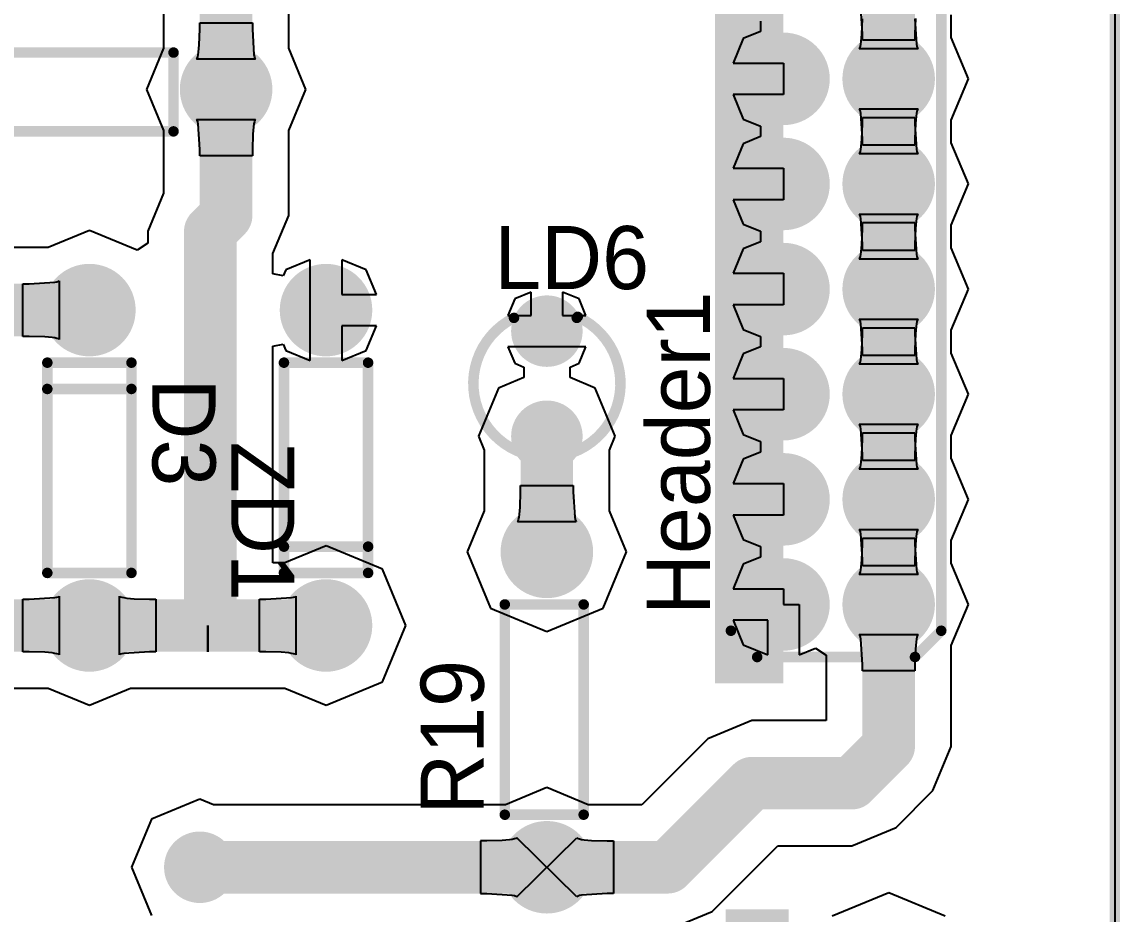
# Model space of a CAD drawing. Extents: x 0.99 to 6.92, y 0.99 to 4.95.
# Drawn here: x 5.871 to 6.915, y 3.345 to 4.194 of the extents above; entities that cross this region are included whole.
import ezdxf

# ---------------------------------------------------------------- set-up
doc = ezdxf.new("R2010")
doc.units = 0
doc.header["$MEASUREMENT"] = 0
for name, color, linetype in [('BOTTOMLAYER', 5, 'CONTINUOUS'), ('BOTTOMSOLDER', 6, 'CONTINUOUS'), ('MECHANICAL1', 6, 'CONTINUOUS'), ('MULTILAYER', 9, 'CONTINUOUS'), ('PADHOLELAYER', 156, 'CONTINUOUS'), ('TOPLAYER', 1, 'CONTINUOUS'), ('TOPOVERLAY', 2, 'CONTINUOUS'), ('TOPSOLDER', 216, 'CONTINUOUS')]:
    doc.layers.add(name, color=color, linetype=linetype)

msp = doc.modelspace()

# ---------------------------------------------------------------- linework, layer by layer
at = {"layer": 'BOTTOMLAYER'}
for p, q in [((6.91, 4.945), (6.91, 1)), ((6.0055, 4.3289), (6.0055, 4.1692)), ((6.1245, 4.1692), (6.1245, 4.2955)), ((6.67, 4.1828), (6.6685, 4.2071)), ((6.7205, 4.1975), (6.72, 4.1828)), ((6.7545, 4.1792), (6.7545, 4.2008)), ((6.0395, 4.1725), (6.04, 4.1872)), ((6.04, 4.1932), (6.09, 4.1932)), ((6.04, 4.1872), (6.04, 4.1932)), ((6.09, 4.1932), (6.09, 4.1872)), ((6.09, 4.1872), (6.0915, 4.1629)), ((6.573, 4.195), (6.573, 4.185)), ((6.6695, 4.1825), (6.67, 4.1972)), ((6.72, 4.1972), (6.7215, 4.1729)), ((6.5567, 4.1783), (6.5471, 4.155)), ((6.573, 4.185), (6.5567, 4.1783)), ((6.6689, 4.1755), (6.6695, 4.1825)), ((6.67, 4.1768), (6.67, 4.1828)), ((6.72, 4.1768), (6.67, 4.1768)), ((6.72, 4.1828), (6.72, 4.1768)), ((6.7708, 4.14), (6.7545, 4.1792)), ((6.0055, 4.1692), (5.9892, 4.13)), ((6.0389, 4.1655), (6.0395, 4.1725)), ((6.1408, 4.13), (6.1245, 4.1692)), ((6.667, 4.1686), (6.6676, 4.1694)), ((6.723, 4.1686), (6.667, 4.1686)), ((6.6676, 4.1694), (6.6681, 4.1709)), ((6.6681, 4.1709), (6.6685, 4.1729)), ((6.6685, 4.1729), (6.6689, 4.1755)), ((6.7215, 4.1729), (6.7219, 4.1709)), ((6.7219, 4.1709), (6.7224, 4.1694)), ((6.7224, 4.1694), (6.723, 4.1686)), ((6.037, 4.1586), (6.0376, 4.1594)), ((6.093, 4.1586), (6.037, 4.1586)), ((6.0376, 4.1594), (6.0381, 4.1609)), ((6.0381, 4.1609), (6.0385, 4.1629)), ((6.0385, 4.1629), (6.0389, 4.1655)), ((6.0915, 4.1629), (6.0919, 4.1609)), ((6.0919, 4.1609), (6.0924, 4.1594)), ((6.0924, 4.1594), (6.093, 4.1586)), ((6.5471, 4.155), (6.595, 4.155)), ((6.595, 4.155), (6.595, 4.125)), ((6.7545, 4.1008), (6.7708, 4.14)), ((5.9892, 4.13), (6.0055, 4.0908)), ((6.1245, 4.0908), (6.1408, 4.13)), ((6.595, 4.125), (6.5471, 4.125)), ((6.5471, 4.125), (6.5567, 4.1017)), ((6.6676, 4.1106), (6.667, 4.1114)), ((6.667, 4.1114), (6.723, 4.1114)), ((6.6681, 4.1091), (6.6676, 4.1106)), ((6.6685, 4.1071), (6.6681, 4.1091)), ((6.67, 4.0828), (6.6685, 4.1071)), ((6.7211, 4.1045), (6.7205, 4.0975)), ((6.7215, 4.1071), (6.7211, 4.1045)), ((6.7219, 4.1091), (6.7215, 4.1071)), ((6.7224, 4.1106), (6.7219, 4.1091)), ((6.723, 4.1114), (6.7224, 4.1106)), ((6.0376, 4.1006), (6.037, 4.1014)), ((6.037, 4.1014), (6.093, 4.1014)), ((6.0381, 4.0991), (6.0376, 4.1006)), ((6.0385, 4.0971), (6.0381, 4.0991)), ((6.04, 4.0728), (6.0385, 4.0971)), ((6.0911, 4.0945), (6.0905, 4.0875)), ((6.0915, 4.0971), (6.0911, 4.0945)), ((6.0919, 4.0991), (6.0915, 4.0971)), ((6.0924, 4.1006), (6.0919, 4.0991)), ((6.093, 4.1014), (6.0924, 4.1006)), ((6.5567, 4.1017), (6.573, 4.095)), ((6.573, 4.095), (6.573, 4.085)), ((6.6695, 4.0825), (6.67, 4.0972)), ((6.67, 4.1032), (6.72, 4.1032)), ((6.67, 4.0972), (6.67, 4.1032)), ((6.72, 4.1032), (6.72, 4.0972)), ((6.7205, 4.0975), (6.72, 4.0828)), ((6.72, 4.0972), (6.7215, 4.0729)), ((6.7545, 4.0792), (6.7545, 4.1008)), ((6.0055, 4.0908), (6.0055, 4.0312)), ((6.0905, 4.0875), (6.09, 4.0728)), ((6.1245, 4.01), (6.1245, 4.0908)), ((6.573, 4.085), (6.5567, 4.0783)), ((6.67, 4.0768), (6.67, 4.0828)), ((6.72, 4.0828), (6.72, 4.0768)), ((6.04, 4.0668), (6.04, 4.0728)), ((6.09, 4.0728), (6.09, 4.0668)), ((6.5567, 4.0783), (6.5471, 4.055)), ((6.6681, 4.0709), (6.6685, 4.0729)), ((6.6685, 4.0729), (6.6689, 4.0755)), ((6.6689, 4.0755), (6.6695, 4.0825)), ((6.72, 4.0768), (6.67, 4.0768)), ((6.7215, 4.0729), (6.7219, 4.0709)), ((6.7708, 4.04), (6.7545, 4.0792)), ((6.09, 4.0668), (6.04, 4.0668)), ((6.667, 4.0686), (6.6676, 4.0694)), ((6.723, 4.0686), (6.667, 4.0686)), ((6.6676, 4.0694), (6.6681, 4.0709)), ((6.7219, 4.0709), (6.7224, 4.0694)), ((6.7224, 4.0694), (6.723, 4.0686)), ((6.5471, 4.055), (6.595, 4.055)), ((6.595, 4.055), (6.595, 4.025)), ((6.0055, 4.0312), (5.9905, 3.995)), ((6.7545, 4.0008), (6.7708, 4.04)), ((6.595, 4.025), (6.5471, 4.025)), ((6.5471, 4.025), (6.5567, 4.0017)), ((6.1095, 3.9738), (6.1245, 4.01)), ((6.6676, 4.0106), (6.667, 4.0114)), ((6.667, 4.0114), (6.723, 4.0114)), ((6.6681, 4.0091), (6.6676, 4.0106)), ((6.7224, 4.0106), (6.7219, 4.0091)), ((6.723, 4.0114), (6.7224, 4.0106)), ((6.5567, 4.0017), (6.573, 3.995)), ((6.6685, 4.0071), (6.6681, 4.0091)), ((6.67, 3.9828), (6.6685, 4.0071)), ((6.67, 4.0032), (6.72, 4.0032)), ((6.67, 3.9972), (6.67, 4.0032)), ((6.72, 4.0032), (6.72, 3.9972)), ((6.7211, 4.0045), (6.7205, 3.9975)), ((6.7215, 4.0071), (6.7211, 4.0045)), ((6.7219, 4.0091), (6.7215, 4.0071)), ((6.7545, 3.9792), (6.7545, 4.0008)), ((5.935, 3.9958), (5.8958, 3.9795)), ((5.9805, 3.9769), (5.935, 3.9958)), ((5.9905, 3.995), (5.9905, 3.9836)), ((6.573, 3.995), (6.573, 3.985)), ((6.6695, 3.9825), (6.67, 3.9972)), ((6.7205, 3.9975), (6.72, 3.9828)), ((6.72, 3.9972), (6.7215, 3.9729)), ((5.8958, 3.9795), (5.8345, 3.9795)), ((5.9905, 3.9836), (5.9805, 3.9769)), ((6.5567, 3.9783), (6.5471, 3.955)), ((6.573, 3.985), (6.5567, 3.9783)), ((6.6689, 3.9755), (6.6695, 3.9825)), ((6.67, 3.9768), (6.67, 3.9828)), ((6.72, 3.9828), (6.72, 3.9768)), ((6.7708, 3.94), (6.7545, 3.9792)), ((6.1095, 3.9544), (6.1095, 3.9738)), ((6.145, 3.9679), (6.1217, 3.9583)), ((6.145, 3.92), (6.145, 3.9679)), ((6.1983, 3.9583), (6.175, 3.9679)), ((6.175, 3.9679), (6.175, 3.935)), ((6.667, 3.9686), (6.6676, 3.9694)), ((6.723, 3.9686), (6.667, 3.9686)), ((6.6676, 3.9694), (6.6681, 3.9709)), ((6.6681, 3.9709), (6.6685, 3.9729)), ((6.6685, 3.9729), (6.6689, 3.9755)), ((6.72, 3.9768), (6.67, 3.9768)), ((6.7215, 3.9729), (6.7219, 3.9709)), ((6.7219, 3.9709), (6.7224, 3.9694)), ((6.7224, 3.9694), (6.723, 3.9686)), ((6.1217, 3.9583), (6.1193, 3.9525)), ((6.2079, 3.935), (6.1983, 3.9583)), ((5.9021, 3.9465), (5.9041, 3.9469)), ((5.9041, 3.9469), (5.9056, 3.9474)), ((5.9056, 3.9474), (5.9064, 3.948)), ((5.9064, 3.948), (5.9064, 3.892)), ((6.1193, 3.9525), (6.1095, 3.9544)), ((6.5471, 3.955), (6.595, 3.955)), ((6.595, 3.955), (6.595, 3.925)), ((5.8718, 3.895), (5.8718, 3.945)), ((5.8718, 3.945), (5.8778, 3.945)), ((5.8778, 3.945), (5.9021, 3.9465)), ((6.355, 3.9371), (6.3394, 3.9306)), ((6.355, 3.915), (6.355, 3.9371)), ((6.4006, 3.9306), (6.385, 3.9371)), ((6.385, 3.9371), (6.385, 3.915)), ((6.7545, 3.9008), (6.7708, 3.94)), ((6.175, 3.935), (6.2079, 3.935)), ((6.3394, 3.9306), (6.3329, 3.915)), ((6.4071, 3.915), (6.4006, 3.9306)), ((6.145, 3.8721), (6.145, 3.92)), ((6.595, 3.925), (6.5471, 3.925)), ((6.5471, 3.925), (6.5567, 3.9017)), ((6.2079, 3.905), (6.175, 3.905)), ((6.175, 3.905), (6.175, 3.8721)), ((6.1983, 3.8817), (6.2079, 3.905)), ((6.3329, 3.915), (6.355, 3.915)), ((6.385, 3.915), (6.4071, 3.915)), ((6.6676, 3.9106), (6.667, 3.9114)), ((6.667, 3.9114), (6.723, 3.9114)), ((6.6681, 3.9091), (6.6676, 3.9106)), ((6.6685, 3.9071), (6.6681, 3.9091)), ((6.67, 3.8828), (6.6685, 3.9071)), ((6.7215, 3.9071), (6.7211, 3.9045)), ((6.7219, 3.9091), (6.7215, 3.9071)), ((6.7224, 3.9106), (6.7219, 3.9091)), ((6.723, 3.9114), (6.7224, 3.9106)), ((5.8778, 3.895), (5.8718, 3.895)), ((5.8925, 3.8945), (5.8778, 3.895)), ((6.5567, 3.9017), (6.573, 3.895)), ((6.573, 3.895), (6.573, 3.885)), ((6.6695, 3.8825), (6.67, 3.8972)), ((6.67, 3.9032), (6.72, 3.9032)), ((6.67, 3.8972), (6.67, 3.9032)), ((6.72, 3.9032), (6.72, 3.8972)), ((6.7205, 3.8975), (6.72, 3.8828)), ((6.72, 3.8972), (6.7215, 3.8729)), ((6.7211, 3.9045), (6.7205, 3.8975)), ((6.7545, 3.8792), (6.7545, 3.9008)), ((5.8995, 3.8939), (5.8925, 3.8945)), ((5.9021, 3.8935), (5.8995, 3.8939)), ((5.9041, 3.8931), (5.9021, 3.8935)), ((5.9056, 3.8926), (5.9041, 3.8931)), ((5.9064, 3.892), (5.9056, 3.8926)), ((6.1095, 3.8856), (6.1193, 3.8875)), ((6.1095, 3.6795), (6.1095, 3.8856)), ((6.1193, 3.8875), (6.1217, 3.8817)), ((6.4071, 3.885), (6.3329, 3.885)), ((6.3329, 3.885), (6.3394, 3.8694)), ((6.4006, 3.8694), (6.4071, 3.885)), ((6.573, 3.885), (6.5567, 3.8783)), ((6.1217, 3.8817), (6.145, 3.8721)), ((6.175, 3.8721), (6.1983, 3.8817)), ((6.5567, 3.8783), (6.5471, 3.855)), ((6.6685, 3.8729), (6.6689, 3.8755)), ((6.6689, 3.8755), (6.6695, 3.8825)), ((6.67, 3.8768), (6.67, 3.8828)), ((6.72, 3.8768), (6.67, 3.8768)), ((6.72, 3.8828), (6.72, 3.8768)), ((6.7708, 3.84), (6.7545, 3.8792)), ((6.3394, 3.8694), (6.348, 3.8658)), ((6.348, 3.8658), (6.348, 3.8558)), ((6.392, 3.8658), (6.4006, 3.8694)), ((6.392, 3.8558), (6.392, 3.8658)), ((6.667, 3.8686), (6.6676, 3.8694)), ((6.723, 3.8686), (6.667, 3.8686)), ((6.6676, 3.8694), (6.6681, 3.8709)), ((6.6681, 3.8709), (6.6685, 3.8729)), ((6.7215, 3.8729), (6.7219, 3.8709)), ((6.7219, 3.8709), (6.7224, 3.8694)), ((6.7224, 3.8694), (6.723, 3.8686)), ((6.348, 3.8558), (6.3241, 3.8459)), ((6.4159, 3.8459), (6.392, 3.8558)), ((6.5471, 3.855), (6.595, 3.855)), ((6.595, 3.855), (6.595, 3.825)), ((6.3241, 3.8459), (6.3051, 3.8)), ((6.4349, 3.8), (6.4159, 3.8459)), ((6.7545, 3.8008), (6.7708, 3.84)), ((6.595, 3.825), (6.5471, 3.825)), ((6.5471, 3.825), (6.5567, 3.8017)), ((6.6676, 3.8106), (6.667, 3.8114)), ((6.667, 3.8114), (6.723, 3.8114)), ((6.723, 3.8114), (6.7224, 3.8106)), ((6.5567, 3.8017), (6.573, 3.795)), ((6.6681, 3.8091), (6.6676, 3.8106)), ((6.6685, 3.8071), (6.6681, 3.8091)), ((6.67, 3.7828), (6.6685, 3.8071)), ((6.67, 3.8032), (6.72, 3.8032)), ((6.67, 3.7972), (6.67, 3.8032)), ((6.72, 3.8032), (6.72, 3.7972)), ((6.7211, 3.8045), (6.7205, 3.7975)), ((6.7215, 3.8071), (6.7211, 3.8045)), ((6.7219, 3.8091), (6.7215, 3.8071)), ((6.7224, 3.8106), (6.7219, 3.8091)), ((6.7545, 3.7792), (6.7545, 3.8008)), ((6.3051, 3.8), (6.3105, 3.7869)), ((6.4295, 3.7869), (6.4349, 3.8)), ((6.573, 3.795), (6.573, 3.785)), ((6.6695, 3.7825), (6.67, 3.7972)), ((6.7205, 3.7975), (6.72, 3.7828)), ((6.72, 3.7972), (6.7215, 3.7729)), ((6.3105, 3.7869), (6.3105, 3.7292)), ((6.4295, 3.7292), (6.4295, 3.7869)), ((6.573, 3.785), (6.5567, 3.7783)), ((6.6689, 3.7755), (6.6695, 3.7825)), ((6.67, 3.7768), (6.67, 3.7828)), ((6.72, 3.7828), (6.72, 3.7768)), ((6.5567, 3.7783), (6.5471, 3.755)), ((6.667, 3.7686), (6.6676, 3.7694)), ((6.6676, 3.7694), (6.6681, 3.7709)), ((6.6681, 3.7709), (6.6685, 3.7729)), ((6.6685, 3.7729), (6.6689, 3.7755)), ((6.72, 3.7768), (6.67, 3.7768)), ((6.7215, 3.7729), (6.7219, 3.7709)), ((6.7219, 3.7709), (6.7224, 3.7694)), ((6.7224, 3.7694), (6.723, 3.7686)), ((6.7708, 3.74), (6.7545, 3.7792)), ((6.723, 3.7686), (6.667, 3.7686)), ((6.345, 3.7532), (6.395, 3.7532)), ((6.345, 3.7472), (6.345, 3.7532)), ((6.395, 3.7532), (6.395, 3.7472)), ((6.5471, 3.755), (6.595, 3.755)), ((6.595, 3.755), (6.595, 3.725)), ((6.3445, 3.7325), (6.345, 3.7472)), ((6.395, 3.7472), (6.3965, 3.7229)), ((6.7545, 3.7008), (6.7708, 3.74)), ((6.3105, 3.7292), (6.2942, 3.69)), ((6.3439, 3.7255), (6.3445, 3.7325)), ((6.4458, 3.69), (6.4295, 3.7292)), ((6.342, 3.7186), (6.3426, 3.7194)), ((6.398, 3.7186), (6.342, 3.7186)), ((6.3426, 3.7194), (6.3431, 3.7209)), ((6.3431, 3.7209), (6.3435, 3.7229)), ((6.3435, 3.7229), (6.3439, 3.7255)), ((6.3965, 3.7229), (6.3969, 3.7209)), ((6.3969, 3.7209), (6.3974, 3.7194)), ((6.3974, 3.7194), (6.398, 3.7186)), ((6.595, 3.725), (6.5471, 3.725)), ((6.5471, 3.725), (6.5567, 3.7017)), ((6.6676, 3.7106), (6.667, 3.7114)), ((6.667, 3.7114), (6.723, 3.7114)), ((6.6681, 3.7091), (6.6676, 3.7106)), ((6.6685, 3.7071), (6.6681, 3.7091)), ((6.67, 3.6828), (6.6685, 3.7071)), ((6.7215, 3.7071), (6.7211, 3.7045)), ((6.7219, 3.7091), (6.7215, 3.7071)), ((6.7224, 3.7106), (6.7219, 3.7091)), ((6.723, 3.7114), (6.7224, 3.7106)), ((6.5567, 3.7017), (6.573, 3.695)), ((6.6695, 3.6825), (6.67, 3.6972)), ((6.67, 3.7032), (6.72, 3.7032)), ((6.67, 3.6972), (6.67, 3.7032)), ((6.72, 3.7032), (6.72, 3.6972)), ((6.7205, 3.6975), (6.72, 3.6828)), ((6.72, 3.6972), (6.7215, 3.6729)), ((6.7211, 3.7045), (6.7205, 3.6975)), ((6.7545, 3.6792), (6.7545, 3.7008)), ((6.16, 3.6958), (6.1208, 3.6795)), ((6.2136, 3.6736), (6.16, 3.6958)), ((6.2942, 3.69), (6.3164, 3.6364)), ((6.4236, 3.6364), (6.4458, 3.69)), ((6.573, 3.695), (6.573, 3.685)), ((6.1208, 3.6795), (6.1095, 3.6795)), ((6.5567, 3.6783), (6.5471, 3.655)), ((6.573, 3.685), (6.5567, 3.6783)), ((6.6685, 3.6729), (6.6689, 3.6755)), ((6.6689, 3.6755), (6.6695, 3.6825)), ((6.67, 3.6768), (6.67, 3.6828)), ((6.72, 3.6768), (6.67, 3.6768)), ((6.72, 3.6828), (6.72, 3.6768)), ((6.7708, 3.64), (6.7545, 3.6792)), ((6.2358, 3.62), (6.2136, 3.6736)), ((6.667, 3.6686), (6.6676, 3.6694)), ((6.723, 3.6686), (6.667, 3.6686)), ((6.6676, 3.6694), (6.6681, 3.6709)), ((6.6681, 3.6709), (6.6685, 3.6729)), ((6.7215, 3.6729), (6.7219, 3.6709)), ((6.7219, 3.6709), (6.7224, 3.6694)), ((6.7224, 3.6694), (6.723, 3.6686)), ((6.5471, 3.655), (6.595, 3.655)), ((6.595, 3.655), (6.595, 3.64)), ((5.8718, 3.595), (5.8718, 3.645)), ((5.8718, 3.645), (5.8778, 3.645)), ((5.8778, 3.645), (5.9021, 3.6465)), ((5.9021, 3.6465), (5.9041, 3.6469)), ((5.9041, 3.6469), (5.9056, 3.6474)), ((5.9056, 3.6474), (5.9064, 3.648)), ((5.9064, 3.648), (5.9064, 3.592)), ((5.9636, 3.592), (5.9636, 3.648)), ((5.9636, 3.648), (5.9644, 3.6474)), ((5.9644, 3.6474), (5.9659, 3.6469)), ((5.9659, 3.6469), (5.9679, 3.6465)), ((5.9679, 3.6465), (5.9705, 3.6461)), ((5.9705, 3.6461), (5.9775, 3.6455)), ((5.9775, 3.6455), (5.9922, 3.645)), ((5.9922, 3.645), (5.9982, 3.645)), ((5.9982, 3.645), (5.9982, 3.595)), ((6.0968, 3.595), (6.0968, 3.645)), ((6.0968, 3.645), (6.1028, 3.645)), ((6.1028, 3.645), (6.1271, 3.6465)), ((6.1271, 3.6465), (6.1291, 3.6469)), ((6.1291, 3.6469), (6.1306, 3.6474)), ((6.1306, 3.6474), (6.1314, 3.648)), ((6.1314, 3.648), (6.1314, 3.592)), ((6.3164, 3.6364), (6.37, 3.6142)), ((6.37, 3.6142), (6.4236, 3.6364)), ((6.595, 3.64), (6.61, 3.64)), ((6.61, 3.64), (6.61, 3.5921)), ((6.7545, 3.6008), (6.7708, 3.64)), ((6.58, 3.625), (6.5471, 3.625)), ((6.5471, 3.625), (6.5567, 3.6017)), ((6.58, 3.5921), (6.58, 3.625)), ((6.0475, 3.595), (6.0475, 3.62)), ((6.0475, 3.62), (6.0475, 3.62)), ((6.0475, 3.62), (6.0475, 3.595)), ((6.2136, 3.5664), (6.2358, 3.62)), ((6.6676, 3.6106), (6.667, 3.6114)), ((6.667, 3.6114), (6.723, 3.6114)), ((6.6681, 3.6091), (6.6676, 3.6106)), ((6.6685, 3.6071), (6.6681, 3.6091)), ((6.67, 3.5828), (6.6685, 3.6071)), ((6.7211, 3.6045), (6.7205, 3.5975)), ((6.7215, 3.6071), (6.7211, 3.6045)), ((6.7219, 3.6091), (6.7215, 3.6071)), ((6.7224, 3.6106), (6.7219, 3.6091)), ((6.723, 3.6114), (6.7224, 3.6106)), ((5.8778, 3.595), (5.8718, 3.595)), ((5.8925, 3.5945), (5.8778, 3.595)), ((5.8995, 3.5939), (5.8925, 3.5945)), ((5.9021, 3.5935), (5.8995, 3.5939)), ((5.9041, 3.5931), (5.9021, 3.5935)), ((5.9056, 3.5926), (5.9041, 3.5931)), ((5.9064, 3.592), (5.9056, 3.5926)), ((5.9644, 3.5926), (5.9636, 3.592)), ((5.9659, 3.5931), (5.9644, 3.5926)), ((5.9679, 3.5935), (5.9659, 3.5931)), ((5.9922, 3.595), (5.9679, 3.5935)), ((5.9982, 3.595), (5.9922, 3.595)), ((6.0475, 3.595), (6.0475, 3.595)), ((6.0475, 3.595), (6.0475, 3.595)), ((6.0475, 3.595), (6.0475, 3.595)), ((6.0475, 3.595), (6.0475, 3.595)), ((6.0475, 3.595), (6.0475, 3.595)), ((6.0475, 3.595), (6.0475, 3.595)), ((6.0475, 3.595), (6.0475, 3.595)), ((6.0475, 3.595), (6.0475, 3.595)), ((6.0475, 3.595), (6.0475, 3.595)), ((6.0475, 3.595), (6.0475, 3.595)), ((6.1028, 3.595), (6.0968, 3.595)), ((6.1175, 3.5945), (6.1028, 3.595)), ((6.1245, 3.5939), (6.1175, 3.5945)), ((6.1271, 3.5935), (6.1245, 3.5939)), ((6.1291, 3.5931), (6.1271, 3.5935)), ((6.1306, 3.5926), (6.1291, 3.5931)), ((6.1314, 3.592), (6.1306, 3.5926)), ((6.5567, 3.6017), (6.58, 3.5921)), ((6.61, 3.5921), (6.6255, 3.5985)), ((6.6255, 3.5985), (6.6355, 3.5918)), ((6.6355, 3.5918), (6.6355, 3.5297)), ((6.7205, 3.5975), (6.72, 3.5828)), ((6.7545, 3.505), (6.7545, 3.6008)), ((6.67, 3.5768), (6.67, 3.5828)), ((6.72, 3.5828), (6.72, 3.5768)), ((6.72, 3.5768), (6.67, 3.5768)), ((5.845, 3.5605), (5.8958, 3.5605)), ((5.8958, 3.5605), (5.935, 3.5442)), ((5.935, 3.5442), (5.9742, 3.5605)), ((5.9742, 3.5605), (6.1208, 3.5605)), ((6.1208, 3.5605), (6.16, 3.5442)), ((6.16, 3.5442), (6.2136, 3.5664)), ((6.565, 3.5295), (6.5229, 3.5121)), ((6.6353, 3.5295), (6.565, 3.5295)), ((6.6355, 3.5297), (6.6353, 3.5295)), ((6.5229, 3.5121), (6.4603, 3.4495)), ((6.7371, 3.4629), (6.7545, 3.505)), ((6.37, 3.4658), (6.3308, 3.4495)), ((6.4092, 3.4495), (6.37, 3.4658)), ((6.7021, 3.4279), (6.7371, 3.4629)), ((6.04, 3.4549), (5.9941, 3.4359)), ((6.0531, 3.4495), (6.04, 3.4549)), ((6.3308, 3.4495), (6.0531, 3.4495)), ((6.4603, 3.4495), (6.4092, 3.4495)), ((5.9941, 3.4359), (5.9751, 3.39)), ((6.66, 3.4105), (6.7021, 3.4279)), ((6.3128, 3.415), (6.3068, 3.415)), ((6.3068, 3.415), (6.3068, 3.365)), ((6.3275, 3.4155), (6.3128, 3.415)), ((6.3345, 3.4161), (6.3275, 3.4155)), ((6.3371, 3.4165), (6.3345, 3.4161)), ((6.3391, 3.4169), (6.3371, 3.4165)), ((6.3406, 3.4174), (6.3391, 3.4169)), ((6.3414, 3.418), (6.3406, 3.4174)), ((6.3986, 3.362), (6.3414, 3.418)), ((6.3414, 3.362), (6.3986, 3.418)), ((6.3986, 3.418), (6.3994, 3.4174)), ((6.3994, 3.4174), (6.4009, 3.4169)), ((6.4009, 3.4169), (6.4029, 3.4165)), ((6.4029, 3.4165), (6.4055, 3.4161)), ((6.4055, 3.4161), (6.4125, 3.4155)), ((6.4125, 3.4155), (6.4272, 3.415)), ((6.4272, 3.415), (6.4332, 3.415)), ((6.4332, 3.415), (6.4332, 3.365)), ((6.5271, 3.3479), (6.5897, 3.4105)), ((6.5897, 3.4105), (6.66, 3.4105)), ((5.9751, 3.39), (5.9941, 3.3441)), ((6.3068, 3.365), (6.3128, 3.365)), ((6.3128, 3.365), (6.3371, 3.3635)), ((6.3371, 3.3635), (6.3391, 3.3631)), ((6.3391, 3.3631), (6.3406, 3.3626)), ((6.3406, 3.3626), (6.3414, 3.362)), ((6.3994, 3.3626), (6.3986, 3.362)), ((6.4009, 3.3631), (6.3994, 3.3626)), ((6.4029, 3.3635), (6.4009, 3.3631)), ((6.4272, 3.365), (6.4029, 3.3635)), ((6.4332, 3.365), (6.4272, 3.365)), ((6.695, 3.3658), (6.6414, 3.3436)), ((6.7486, 3.3436), (6.695, 3.3658)), ((6.485, 3.3305), (6.5271, 3.3479))]:
    msp.add_line(p, q, dxfattribs=at)
at = {"layer": 'BOTTOMLAYER', "const_width": 0.05}
for points in [[(6.065, 4.13), (6.065, 4.355)], [(6.695, 4.14), (6.695, 4.24)], [(6.695, 4.04), (6.695, 4.14)], [(6.065, 4.01), (6.065, 4.13)], [(6.695, 3.94), (6.695, 4.04)], [(6.05, 3.995), (6.065, 4.01)], [(6.05, 3.6225), (6.05, 3.995)], [(6.695, 3.84), (6.695, 3.94)], [(5.765, 3.92), (5.935, 3.92)], [(6.695, 3.74), (6.695, 3.84)], [(6.37, 3.69), (6.37, 3.8)], [(6.695, 3.64), (6.695, 3.74)], [(6.695, 3.505), (6.695, 3.64)], [(5.845, 3.62), (5.935, 3.62)], [(5.935, 3.62), (6.0475, 3.62)], [(6.0475, 3.62), (6.05, 3.6225)], [(6.0475, 3.62), (6.16, 3.62)], [(6.66, 3.47), (6.695, 3.505)], [(6.485, 3.39), (6.565, 3.47)], [(6.565, 3.47), (6.66, 3.47)], [(6.04, 3.39), (6.485, 3.39)]]:
    msp.add_lwpolyline(points, dxfattribs=at)
at = {"layer": 'BOTTOMLAYER'}
for points, const_width in [([(6.575, 4.14, 1), (6.615, 4.14, 1)], 0.04), ([(6.675, 4.14, 1), (6.715, 4.14, 1)], 0.04), ([(6.045, 4.13, 1), (6.085, 4.13, 1)], 0.04), ([(6.6825, 4.14, 1), (6.7075, 4.14, 1)], 0.025), ([(6.6825, 4.14, 1), (6.7075, 4.14, 1)], 0.025), ([(6.0525, 4.13, 1), (6.0775, 4.13, 1)], 0.025), ([(6.0525, 4.13, 1), (6.0775, 4.13, 1)], 0.025), ([(6.575, 4.04, 1), (6.615, 4.04, 1)], 0.04), ([(6.675, 4.04, 1), (6.715, 4.04, 1)], 0.04), ([(6.6825, 4.04, 1), (6.7075, 4.04, 1)], 0.025), ([(6.6825, 4.04, 1), (6.7075, 4.04, 1)], 0.025), ([(6.0525, 4.01, 1), (6.0775, 4.01, 1)], 0.025), ([(6.0525, 4.01, 1), (6.0775, 4.01, 1)], 0.025), ([(6.0375, 3.995, 1), (6.0625, 3.995, 1)], 0.025), ([(6.0375, 3.995, 1), (6.0625, 3.995, 1)], 0.025), ([(6.575, 3.94, 1), (6.615, 3.94, 1)], 0.04), ([(6.675, 3.94, 1), (6.715, 3.94, 1)], 0.04), ([(5.915, 3.92, 1), (5.955, 3.92, 1)], 0.04), ([(6.14, 3.92, 1), (6.18, 3.92, 1)], 0.04), ([(6.6825, 3.94, 1), (6.7075, 3.94, 1)], 0.025), ([(6.6825, 3.94, 1), (6.7075, 3.94, 1)], 0.025), ([(5.9225, 3.92, 1), (5.9475, 3.92, 1)], 0.025), ([(6.355, 3.9, 1), (6.385, 3.9, 1)], 0.03), ([(6.575, 3.84, 1), (6.615, 3.84, 1)], 0.04), ([(6.675, 3.84, 1), (6.715, 3.84, 1)], 0.04), ([(6.6825, 3.84, 1), (6.7075, 3.84, 1)], 0.025), ([(6.6825, 3.84, 1), (6.7075, 3.84, 1)], 0.025), ([(6.355, 3.8, 1), (6.385, 3.8, 1)], 0.03), ([(6.3575, 3.8, 1), (6.3825, 3.8, 1)], 0.025), ([(6.575, 3.74, 1), (6.615, 3.74, 1)], 0.04), ([(6.675, 3.74, 1), (6.715, 3.74, 1)], 0.04), ([(6.6825, 3.74, 1), (6.7075, 3.74, 1)], 0.025), ([(6.6825, 3.74, 1), (6.7075, 3.74, 1)], 0.025), ([(6.35, 3.69, 1), (6.39, 3.69, 1)], 0.04), ([(6.3575, 3.69, 1), (6.3825, 3.69, 1)], 0.025), ([(6.575, 3.64, 1), (6.615, 3.64, 1)], 0.04), ([(6.675, 3.64, 1), (6.715, 3.64, 1)], 0.04), ([(6.6825, 3.64, 1), (6.7075, 3.64, 1)], 0.025), ([(6.6825, 3.64, 1), (6.7075, 3.64, 1)], 0.025), ([(5.915, 3.62, 1), (5.955, 3.62, 1)], 0.04), ([(6.14, 3.62, 1), (6.18, 3.62, 1)], 0.04), ([(5.9225, 3.62, 1), (5.9475, 3.62, 1)], 0.025), ([(5.9225, 3.62, 1), (5.9475, 3.62, 1)], 0.025), ([(6.035, 3.62, 1), (6.06, 3.62, 1)], 0.025), ([(6.035, 3.62, 1), (6.06, 3.62, 1)], 0.025), ([(6.035, 3.62, 1), (6.06, 3.62, 1)], 0.025), ([(6.0375, 3.6225, 1), (6.0625, 3.6225, 1)], 0.025), ([(6.0375, 3.6225, 1), (6.0625, 3.6225, 1)], 0.025), ([(6.1475, 3.62, 1), (6.1725, 3.62, 1)], 0.025), ([(6.6825, 3.505, 1), (6.7075, 3.505, 1)], 0.025), ([(6.6825, 3.505, 1), (6.7075, 3.505, 1)], 0.025), ([(6.5525, 3.47, 1), (6.5775, 3.47, 1)], 0.025), ([(6.5525, 3.47, 1), (6.5775, 3.47, 1)], 0.025), ([(6.6475, 3.47, 1), (6.6725, 3.47, 1)], 0.025), ([(6.6475, 3.47, 1), (6.6725, 3.47, 1)], 0.025), ([(6.35, 3.39, 1), (6.39, 3.39, 1)], 0.04), ([(6.025, 3.39, 1), (6.055, 3.39, 1)], 0.03), ([(6.0275, 3.39, 1), (6.0525, 3.39, 1)], 0.025), ([(6.4725, 3.39, 1), (6.4975, 3.39, 1)], 0.025), ([(6.4725, 3.39, 1), (6.4975, 3.39, 1)], 0.025)]:
    msp.add_lwpolyline(points, format="xyb", close=True, dxfattribs=dict(at, const_width=const_width))
for points in [[(6.53, 3.565), (6.595, 3.565), (6.53, 4.6), (6.595, 4.6)], [(6.54, 2.32), (6.6, 2.32), (6.54, 3.35), (6.6, 3.35)]]:
    msp.add_solid(points, dxfattribs=at)
at = {"layer": 'BOTTOMSOLDER'}
for points, const_width in [([(6.573, 4.14, 1), (6.617, 4.14, 1)], 0.044), ([(6.673, 4.14, 1), (6.717, 4.14, 1)], 0.044), ([(6.043, 4.13, 1), (6.087, 4.13, 1)], 0.044), ([(6.573, 4.04, 1), (6.617, 4.04, 1)], 0.044), ([(6.673, 4.04, 1), (6.717, 4.04, 1)], 0.044), ([(6.573, 3.94, 1), (6.617, 3.94, 1)], 0.044), ([(6.673, 3.94, 1), (6.717, 3.94, 1)], 0.044), ([(5.913, 3.92, 1), (5.957, 3.92, 1)], 0.044), ([(6.138, 3.92, 1), (6.182, 3.92, 1)], 0.044), ([(6.353, 3.9, 1), (6.387, 3.9, 1)], 0.034), ([(6.573, 3.84, 1), (6.617, 3.84, 1)], 0.044), ([(6.673, 3.84, 1), (6.717, 3.84, 1)], 0.044), ([(6.353, 3.8, 1), (6.387, 3.8, 1)], 0.034), ([(6.573, 3.74, 1), (6.617, 3.74, 1)], 0.044), ([(6.673, 3.74, 1), (6.717, 3.74, 1)], 0.044), ([(6.348, 3.69, 1), (6.392, 3.69, 1)], 0.044), ([(6.573, 3.64, 1), (6.617, 3.64, 1)], 0.044), ([(6.673, 3.64, 1), (6.717, 3.64, 1)], 0.044), ([(5.913, 3.62, 1), (5.957, 3.62, 1)], 0.044), ([(6.138, 3.62, 1), (6.182, 3.62, 1)], 0.044), ([(6.348, 3.39, 1), (6.392, 3.39, 1)], 0.044), ([(6.023, 3.39, 1), (6.057, 3.39, 1)], 0.034)]:
    msp.add_lwpolyline(points, format="xyb", close=True, dxfattribs=dict(at, const_width=const_width))
at = {"layer": 'MECHANICAL1', "const_width": 0.01}
msp.add_lwpolyline([(6.91, 1), (6.91, 4.945)], dxfattribs=at)
at = {"layer": 'MULTILAYER'}
for points, const_width in [([(6.575, 4.14, 1), (6.615, 4.14, 1)], 0.04), ([(6.675, 4.14, 1), (6.715, 4.14, 1)], 0.04), ([(6.045, 4.13, 1), (6.085, 4.13, 1)], 0.04), ([(6.575, 4.04, 1), (6.615, 4.04, 1)], 0.04), ([(6.675, 4.04, 1), (6.715, 4.04, 1)], 0.04), ([(6.575, 3.94, 1), (6.615, 3.94, 1)], 0.04), ([(6.675, 3.94, 1), (6.715, 3.94, 1)], 0.04), ([(5.915, 3.92, 1), (5.955, 3.92, 1)], 0.04), ([(6.14, 3.92, 1), (6.18, 3.92, 1)], 0.04), ([(6.355, 3.9, 1), (6.385, 3.9, 1)], 0.03), ([(6.575, 3.84, 1), (6.615, 3.84, 1)], 0.04), ([(6.675, 3.84, 1), (6.715, 3.84, 1)], 0.04), ([(6.355, 3.8, 1), (6.385, 3.8, 1)], 0.03), ([(6.575, 3.74, 1), (6.615, 3.74, 1)], 0.04), ([(6.675, 3.74, 1), (6.715, 3.74, 1)], 0.04), ([(6.35, 3.69, 1), (6.39, 3.69, 1)], 0.04), ([(6.575, 3.64, 1), (6.615, 3.64, 1)], 0.04), ([(6.675, 3.64, 1), (6.715, 3.64, 1)], 0.04), ([(5.915, 3.62, 1), (5.955, 3.62, 1)], 0.04), ([(6.14, 3.62, 1), (6.18, 3.62, 1)], 0.04), ([(6.35, 3.39, 1), (6.39, 3.39, 1)], 0.04), ([(6.025, 3.39, 1), (6.055, 3.39, 1)], 0.03)]:
    msp.add_lwpolyline(points, format="xyb", close=True, dxfattribs=dict(at, const_width=const_width))
at = {"layer": 'PADHOLELAYER'}
for points, const_width in [([(6.5898, 4.14, 1), (6.6002, 4.14, 1)], 0.0105), ([(6.6898, 4.14, 1), (6.7002, 4.14, 1)], 0.0105), ([(6.0598, 4.13, 1), (6.0702, 4.13, 1)], 0.0105), ([(6.5898, 4.04, 1), (6.6002, 4.04, 1)], 0.0105), ([(6.6898, 4.04, 1), (6.7002, 4.04, 1)], 0.0105), ([(6.5898, 3.94, 1), (6.6002, 3.94, 1)], 0.0105), ([(6.6898, 3.94, 1), (6.7002, 3.94, 1)], 0.0105), ([(5.9298, 3.92, 1), (5.9402, 3.92, 1)], 0.0105), ([(6.1547, 3.92, 1), (6.1653, 3.92, 1)], 0.0105), ([(6.3647, 3.9, 1), (6.3753, 3.9, 1)], 0.0105), ([(6.5898, 3.84, 1), (6.6002, 3.84, 1)], 0.0105), ([(6.6898, 3.84, 1), (6.7002, 3.84, 1)], 0.0105), ([(6.3647, 3.8, 1), (6.3753, 3.8, 1)], 0.0105), ([(6.5898, 3.74, 1), (6.6002, 3.74, 1)], 0.0105), ([(6.6898, 3.74, 1), (6.7002, 3.74, 1)], 0.0105), ([(6.3647, 3.69, 1), (6.3753, 3.69, 1)], 0.0105), ([(6.5898, 3.64, 1), (6.6002, 3.64, 1)], 0.0105), ([(6.6898, 3.64, 1), (6.7002, 3.64, 1)], 0.0105), ([(5.9298, 3.62, 1), (5.9402, 3.62, 1)], 0.0105), ([(6.1547, 3.62, 1), (6.1653, 3.62, 1)], 0.0105), ([(6.0325, 3.39, 1), (6.0475, 3.39, 1)], 0.015), ([(6.3647, 3.39, 1), (6.3753, 3.39, 1)], 0.0105)]:
    msp.add_lwpolyline(points, format="xyb", close=True, dxfattribs=dict(at, const_width=const_width))
at = {"layer": 'TOPLAYER'}
for points, const_width in [([(6.575, 4.14, 1), (6.615, 4.14, 1)], 0.04), ([(6.675, 4.14, 1), (6.715, 4.14, 1)], 0.04), ([(6.045, 4.13, 1), (6.085, 4.13, 1)], 0.04), ([(6.575, 4.04, 1), (6.615, 4.04, 1)], 0.04), ([(6.675, 4.04, 1), (6.715, 4.04, 1)], 0.04), ([(6.575, 3.94, 1), (6.615, 3.94, 1)], 0.04), ([(6.675, 3.94, 1), (6.715, 3.94, 1)], 0.04), ([(5.915, 3.92, 1), (5.955, 3.92, 1)], 0.04), ([(6.14, 3.92, 1), (6.18, 3.92, 1)], 0.04), ([(6.355, 3.9, 1), (6.385, 3.9, 1)], 0.03), ([(6.575, 3.84, 1), (6.615, 3.84, 1)], 0.04), ([(6.675, 3.84, 1), (6.715, 3.84, 1)], 0.04), ([(6.355, 3.8, 1), (6.385, 3.8, 1)], 0.03), ([(6.575, 3.74, 1), (6.615, 3.74, 1)], 0.04), ([(6.675, 3.74, 1), (6.715, 3.74, 1)], 0.04), ([(6.35, 3.69, 1), (6.39, 3.69, 1)], 0.04), ([(6.575, 3.64, 1), (6.615, 3.64, 1)], 0.04), ([(6.675, 3.64, 1), (6.715, 3.64, 1)], 0.04), ([(5.915, 3.62, 1), (5.955, 3.62, 1)], 0.04), ([(6.14, 3.62, 1), (6.18, 3.62, 1)], 0.04), ([(6.35, 3.39, 1), (6.39, 3.39, 1)], 0.04), ([(6.025, 3.39, 1), (6.055, 3.39, 1)], 0.03)]:
    msp.add_lwpolyline(points, format="xyb", close=True, dxfattribs=dict(at, const_width=const_width))
at = {"layer": 'TOPOVERLAY', "const_width": 0.01}
for points in [[(6.545, 3.615), (6.545, 4.565)], [(6.745, 3.615), (6.745, 4.565)], [(5.815, 4.165), (6.015, 4.165)], [(6.015, 4.09), (6.015, 4.165)], [(5.815, 4.09), (6.015, 4.09)], [(6.3387, 3.9126), (6.3984, 3.9126)], [(6.3984, 3.9126), (6.3993, 3.9136)], [(5.895, 3.67), (5.895, 3.87)], [(5.895, 3.87), (5.975, 3.87)], [(5.975, 3.67), (5.975, 3.87)], [(6.12, 3.87), (6.2, 3.87)], [(6.12, 3.67), (6.12, 3.87)], [(6.2, 3.67), (6.2, 3.87)], [(5.895, 3.845), (5.975, 3.845)], [(6.12, 3.695), (6.2, 3.695)], [(5.895, 3.67), (5.975, 3.67)], [(6.12, 3.67), (6.2, 3.67)], [(6.33, 3.44), (6.33, 3.64)], [(6.33, 3.64), (6.405, 3.64)], [(6.405, 3.44), (6.405, 3.64)], [(6.545, 3.615), (6.57, 3.59)], [(6.72, 3.59), (6.745, 3.615)], [(6.57, 3.59), (6.72, 3.59)], [(6.33, 3.44), (6.405, 3.44)]]:
    msp.add_lwpolyline(points, dxfattribs=at)
at = {"layer": 'TOPOVERLAY', "const_width": 0.005}
for points in [[(6.0125, 4.165, 1), (6.0175, 4.165, 1)], [(6.0125, 4.165, 1), (6.0175, 4.165, 1)], [(6.0125, 4.09, 1), (6.0175, 4.09, 1)], [(6.0125, 4.09, 1), (6.0175, 4.09, 1)], [(6.3362, 3.9126, 1), (6.3412, 3.9126, 1)], [(6.3362, 3.9126, 1), (6.3412, 3.9126, 1)], [(6.3959, 3.9126, 1), (6.4009, 3.9126, 1)], [(6.3959, 3.9126, 1), (6.4009, 3.9126, 1)], [(6.3968, 3.9136, 1), (6.4018, 3.9136, 1)], [(6.3968, 3.9136, 1), (6.4018, 3.9136, 1)], [(5.8925, 3.87, 1), (5.8975, 3.87, 1)], [(5.8925, 3.87, 1), (5.8975, 3.87, 1)], [(5.9725, 3.87, 1), (5.9775, 3.87, 1)], [(5.9725, 3.87, 1), (5.9775, 3.87, 1)], [(6.1175, 3.87, 1), (6.1225, 3.87, 1)], [(6.1175, 3.87, 1), (6.1225, 3.87, 1)], [(6.1975, 3.87, 1), (6.2025, 3.87, 1)], [(6.1975, 3.87, 1), (6.2025, 3.87, 1)], [(5.8925, 3.845, 1), (5.8975, 3.845, 1)], [(5.9725, 3.845, 1), (5.9775, 3.845, 1)], [(6.1175, 3.695, 1), (6.1225, 3.695, 1)], [(6.1975, 3.695, 1), (6.2025, 3.695, 1)], [(5.8925, 3.67, 1), (5.8975, 3.67, 1)], [(5.8925, 3.67, 1), (5.8975, 3.67, 1)], [(5.9725, 3.67, 1), (5.9775, 3.67, 1)], [(5.9725, 3.67, 1), (5.9775, 3.67, 1)], [(6.1175, 3.67, 1), (6.1225, 3.67, 1)], [(6.1175, 3.67, 1), (6.1225, 3.67, 1)], [(6.1975, 3.67, 1), (6.2025, 3.67, 1)], [(6.1975, 3.67, 1), (6.2025, 3.67, 1)], [(6.3275, 3.64, 1), (6.3325, 3.64, 1)], [(6.3275, 3.64, 1), (6.3325, 3.64, 1)], [(6.4025, 3.64, 1), (6.4075, 3.64, 1)], [(6.4025, 3.64, 1), (6.4075, 3.64, 1)], [(6.5425, 3.615, 1), (6.5475, 3.615, 1)], [(6.5425, 3.615, 1), (6.5475, 3.615, 1)], [(6.7425, 3.615, 1), (6.7475, 3.615, 1)], [(6.7425, 3.615, 1), (6.7475, 3.615, 1)], [(6.5675, 3.59, 1), (6.5725, 3.59, 1)], [(6.5675, 3.59, 1), (6.5725, 3.59, 1)], [(6.7175, 3.59, 1), (6.7225, 3.59, 1)], [(6.7175, 3.59, 1), (6.7225, 3.59, 1)], [(6.3275, 3.44, 1), (6.3325, 3.44, 1)], [(6.3275, 3.44, 1), (6.3325, 3.44, 1)], [(6.4025, 3.44, 1), (6.4075, 3.44, 1)], [(6.4025, 3.44, 1), (6.4075, 3.44, 1)]]:
    msp.add_lwpolyline(points, format="xyb", close=True, dxfattribs=at)
at = {"layer": 'TOPOVERLAY', "const_width": 0.01}
msp.add_lwpolyline([(6.3993, 3.9136, -4.389087), (6.3387, 3.9126)], format="xyb", dxfattribs=at)
at = {"layer": 'TOPSOLDER'}
for points, const_width in [([(6.573, 4.14, 1), (6.617, 4.14, 1)], 0.044), ([(6.673, 4.14, 1), (6.717, 4.14, 1)], 0.044), ([(6.043, 4.13, 1), (6.087, 4.13, 1)], 0.044), ([(6.573, 4.04, 1), (6.617, 4.04, 1)], 0.044), ([(6.673, 4.04, 1), (6.717, 4.04, 1)], 0.044), ([(6.573, 3.94, 1), (6.617, 3.94, 1)], 0.044), ([(6.673, 3.94, 1), (6.717, 3.94, 1)], 0.044), ([(5.913, 3.92, 1), (5.957, 3.92, 1)], 0.044), ([(6.138, 3.92, 1), (6.182, 3.92, 1)], 0.044), ([(6.353, 3.9, 1), (6.387, 3.9, 1)], 0.034), ([(6.573, 3.84, 1), (6.617, 3.84, 1)], 0.044), ([(6.673, 3.84, 1), (6.717, 3.84, 1)], 0.044), ([(6.353, 3.8, 1), (6.387, 3.8, 1)], 0.034), ([(6.573, 3.74, 1), (6.617, 3.74, 1)], 0.044), ([(6.673, 3.74, 1), (6.717, 3.74, 1)], 0.044), ([(6.348, 3.69, 1), (6.392, 3.69, 1)], 0.044), ([(6.573, 3.64, 1), (6.617, 3.64, 1)], 0.044), ([(6.673, 3.64, 1), (6.717, 3.64, 1)], 0.044), ([(5.913, 3.62, 1), (5.957, 3.62, 1)], 0.044), ([(6.138, 3.62, 1), (6.182, 3.62, 1)], 0.044), ([(6.348, 3.39, 1), (6.392, 3.39, 1)], 0.044), ([(6.023, 3.39, 1), (6.057, 3.39, 1)], 0.034)]:
    msp.add_lwpolyline(points, format="xyb", close=True, dxfattribs=dict(at, const_width=const_width))

# ---------------------------------------------------------------- texts
at = {"layer": 'TOPOVERLAY'}
msp.add_text('LD6', height=0.06, dxfattribs=at).set_placement((6.32, 3.94))
for s, rotation, p in [('Header1', 90, (6.525, 3.63)), ('D3', 270, (5.995, 3.855)), ('ZD1', 270, (6.07, 3.795)), ('R19', 90, (6.31, 3.44))]:
    msp.add_text(s, height=0.06, rotation=rotation, dxfattribs=at).set_placement(p)

doc.saveas('drawing.dxf')
